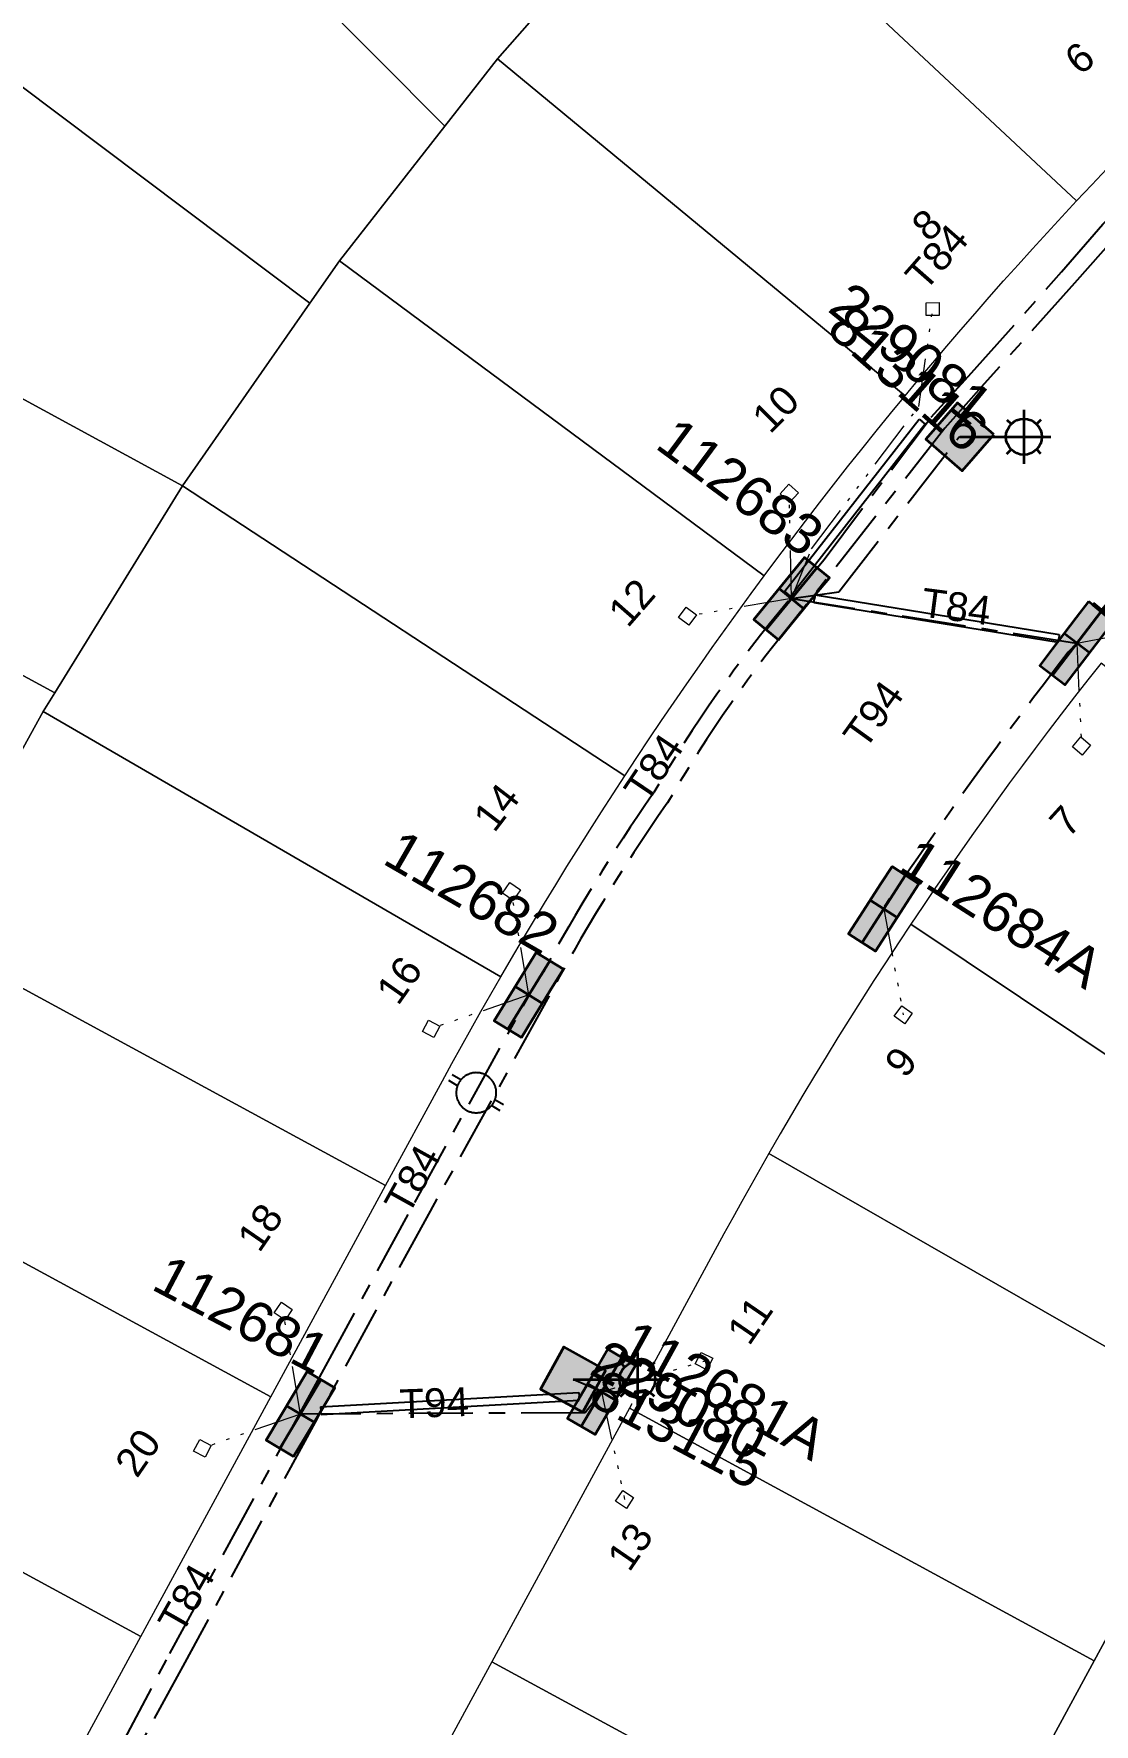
# Model space of a CAD drawing. Header units: metres. Extents: x 293418 to 294566, y 6233478 to 6234177.
# Drawn here: x 293603.9 to 293670.1, y 6233735.8 to 6233841.2 of the extents above; entities that cross this region are included whole.
import ezdxf
from ezdxf.enums import TextEntityAlignment as Align

# ---------------------------------------------------------------- set-up
doc = ezdxf.new("R2010")
doc.units = ezdxf.units.M
doc.linetypes.add('Cable Exist UG', pattern=[7, 4, -1, 1, -1])
doc.linetypes.add('PHANTOMX2', pattern=[6.6, 3, -0.75, 0.2, -0.75, 0.2, -0.75, 0.2, -0.75])
doc.layers.get('0').update_dxf_attribs({"color": 6})
for name, color, linetype, lineweight in [('_User_LV_Exist', 5, 'Continuous', 35), ('Cadastre Land Parcels_SP_EXT', 118, 'Continuous', 15), ('Mains_HV_EXT', 13, 'Continuous', 25), ('Mains_LV_EXT', 163, 'Continuous', 25), ('Mains_LV_SL_EXT', 135, 'Continuous', 25), ('Services_SP_EXT', 42, 'PHANTOMX2', 20)]:
    doc.layers.add(name, color=color, linetype=linetype, lineweight=lineweight)
for name, color, linetype in [('Duct_SP_EXT', 30, 'Continuous'), ('Equip_LV_EXT', 7, 'Continuous'), ('Equip_SP_SL_EXT', 7, 'Continuous'), ('SupportsUG_SP_LV_EXT', 7, 'Continuous'), ('SupportsUG_SP_LV_SL_EXT', 7, 'Continuous')]:
    doc.layers.add(name, color=color, linetype=linetype)
doc.layers.add('Features_HIDE', color=1, linetype='Continuous', plot=False)
doc.styles.add('COLUMN_LABEL', font='arial.ttf', dxfattribs={"height": 2})
doc.styles.add('iecARIAL', font='arial.ttf', dxfattribs={"height": 2})
doc.styles.add('POLE_LABEL', font='arial.ttf', dxfattribs={"height": 2})
doc.styles.add('SL_LABEL', font='arial.ttf', dxfattribs={"height": 2})
doc.styles.get("Standard").update_dxf_attribs({"font": 'arial.ttf'})

# ---------------------------------------------------------------- blocks, each defined once
blk = doc.blocks.new('SL_LANTERN_EXT')
at = {"flags": 9}
for tag, p in [('LRATECODE', (-7.4, 0)), ('LOUTREACHVOCAB', (-7.2, 0)), ('LOUTREACH', (-7, 0)), ('LANTNUMBER', (-6.6, 0)), ('LNEW', (-6.4, 0)), ('LMASTVOCAB', (-6.2, 0)), ('LMAST', (-6, 0)), ('LLAMPVOCAB', (-5.8, 0)), ('LLAMP', (-5.6, 0)), ('LEXIST', (-5.4, 0)), ('LCHARGE3PERCENT', (-5.2, 0)), ('LCHARGE3', (-5, 0)), ('LCHARGE2PERCENT', (-4.8, 0)), ('LCHARGE2', (-4.6, 0)), ('LCHARGE1PERCENT', (-4.4, 0)), ('LCHARGE1', (-4.2, 0)), ('LCATEGORY', (-4, 0)), ('LBRACKETVOCAB', (-3.8, 0)), ('LBRACKET', (-3.6, 0)), ('LKINGHEIGHT', (-3.4, 0)), ('CREPLACE', (-3.2, 0)), ('CREMOVE', (-3, 0)), ('CNUMBER', (-2.8, 0)), ('CNEW', (-2.6, 0)), ('CEXIST', (-2.4, 0)), ('USAGE', (-2.2, 0)), ('STATE', (-2, 0)), ('OWNED_BY', (-1.8, 0)), ('ORIENTATION', (-1.6, 0)), ('OPERATING_VOLTAGE', (-1.4, 0)), ('NO_PHASES', (-1.2, 0)), ('LANTERN_TYPE', (-1, 0)), ('LANTERN_PURPOSE', (-0.8, 0)), ('CONTROL_TYPE', (-0.6, 0)), ('CONSTRUCTED_VOLTAGE', (-0.4, 0))]:
    blk.add_attdef(tag, text='', height=0.001, rotation=270, dxfattribs=at).set_placement(p, align=Align.MIDDLE_LEFT)
at = {"style": 'SL_LABEL', "flags": 9}
blk.add_attdef('STREET_CODE', text='', height=0.001, rotation=270, dxfattribs=at).set_placement((0, 0), align=Align.MIDDLE_LEFT)
at = {"flags": 1}
blk.add_attdef('Z', (0, 0), '', height=0.001, rotation=270, dxfattribs=at)
at = {"width": 0.9}
blk.add_attdef('LNUMBER', text='', height=1, dxfattribs=at).set_placement((7, -1), align=Align.MIDDLE_LEFT)
at = {"flags": 9}
for tag, p in [('LREMOVE', (0, -7.6)), ('LREPLACE', (0, -7.8)), ('LTYPE', (0, -8)), ('LTYPEVOCAB', (0, -8.2)), ('LEGEND', (0, -8.4)), ('SUBURB', (0, -8.6)), ('STREETNAME', (0, -8.8)), ('LOCATION', (0, -9)), ('NOTES', (0, -9.2)), ('MAINTAINED_BY', (0, -9.86))]:
    blk.add_attdef(tag, text='', height=0.001, dxfattribs=at).set_placement(p, align=Align.MIDDLE_LEFT)
blk.add_attdef('OPERATED_BY', (0, -9.61), '', height=0.001, dxfattribs=at)
at = {"layer": 'Features_HIDE', "width": 0.9}
blk.add_attdef('ASSET_NUM', text='', height=1, dxfattribs=at).set_placement((7, 1), align=Align.MIDDLE_LEFT)
blk.add_wipeout([(5.69, 0), (5.06, -1.06), (4, -1.69), (2.94, -1.06), (2.31, 0), (2.94, 1.06), (4, 1.69), (5.06, 1.06)])
for p, q in [((2.94, 1.06), (3.2, 0.8)), ((4, 1.69), (4, 0)), ((5.06, 1.06), (4.8, 0.8)), ((0, 0), (4, 0)), ((2.94, -1.06), (3.2, -0.8)), ((4, 0), (5.69, 0)), ((4, 0), (4, -1.69)), ((5.06, -1.06), (4.8, -0.8))]:
    blk.add_line(p, q)
blk.add_circle((4, 0), 1.12)
blk = doc.blocks.new('CCP_EXT')
at = {"flags": 9}
for tag, p in [('STATE', (0, -1.8)), ('USAGE', (0, -1.2)), ('LEGEND', (0, -1.4)), ('LIFE_SUPPORT', (0, -1.6)), ('NOTES', (0, -2))]:
    blk.add_attdef(tag, text='', height=0.2, dxfattribs=at).set_placement(p, align=Align.MIDDLE_LEFT)
blk.add_wipeout([(0, 0.57), (0.57, 0), (0, -0.57), (-0.57, 0)])
blk.add_lwpolyline([(-0.57, 0), (0, 0.57), (0.57, 0), (0, -0.57), (-0.57, 0)])
at = {"flags": 1}
blk.add_attdef('Z', (0, 0), '', height=0.2, dxfattribs=at)
at = {"flags": 9}
for tag, p in [('CCP_TYPE', (0, 0)), ('CONSTRUCTED_VOLTAGE', (0, -0.2)), ('OPERATING_VOLTAGE', (0, -0.6)), ('ORIENTATION', (0, -0.8)), ('OWNED_BY', (0, -1)), ('NO_PHASES', (0, -0.4))]:
    blk.add_attdef(tag, text='', height=0.2, dxfattribs=at).set_placement(p, align=Align.MIDDLE_LEFT)
blk = doc.blocks.new('LV_UG_LINKS_OPEN_EXT')
at = {"layer": 'Equip_LV_EXT'}
for tag, height, flags, p in [('NO_PHASES', 0.167, 9, (3.17, -2)), ('OPERATING_VOLTAGE', 0.2, 9, (3, -2.6)), ('ORIENTATION', 0.2, 9, (3, -2.8)), ('STATE', 0.2, 9, (3, -3)), ('SWITCH_TYPE', 0.2, 9, (3, -3.2)), ('OWNED_BY', 0.2, 9, (3, -3.8)), ('OPERATED_BY', 0.2, 9, (3, -4)), ('USAGE', 0.2, 9, (3, -3.4)), ('NOTES', 0.2, 9, (3, -3.6)), ('MAINTAINED_BY', 0.2, 9, (3, -4.2)), ('TYPE', 0.2, 9, (3, -4.6)), ('Z', 0.2, 1, (3, -4.8)), ('NUMBER_OF_PHASES', 0.2, 9, (3, -4.4))]:
    blk.add_attdef(tag, text='', height=height, dxfattribs=dict(at, flags=flags)).set_placement(p, align=Align.MIDDLE_LEFT)
blk.add_wipeout([(4, 1.25), (3.97, 1.25), (3.94, 1.25), (3.91, 1.25), (3.88, 1.24), (3.85, 1.24), (3.82, 1.24), (3.79, 1.23), (3.76, 1.23), (3.73, 1.22), (3.7, 1.21), (3.67, 1.2), (3.64, 1.2), (3.61, 1.19), (3.58, 1.18), (3.55, 1.17), (3.52, 1.15), (3.49, 1.14), (3.47, 1.13), (3.44, 1.12), (3.41, 1.1), (3.38, 1.09), (3.36, 1.07), (3.33, 1.06), (3.31, 1.04), (3.28, 1.02), (3.26, 1), (3.23, 0.99), (3.21, 0.97), (3.18, 0.95), (3.16, 0.93), (3.14, 0.91), (3.12, 0.88), (3.09, 0.86), (3.07, 0.84), (3.05, 0.82), (3.03, 0.79), (3.01, 0.77), (3, 0.74), (2.98, 0.72), (2.96, 0.69), (2.94, 0.67), (2.93, 0.64), (2.91, 0.62), (2.9, 0.59), (2.88, 0.56), (2.87, 0.53), (2.86, 0.51), (2.85, 0.48), (2.83, 0.45), (2.82, 0.42), (2.81, 0.39), (2.8, 0.36), (2.8, 0.33), (2.79, 0.3), (2.78, 0.27), (2.77, 0.24), (2.77, 0.21), (2.76, 0.18), (2.76, 0.15), (2.76, 0.12), (2.75, 0.09), (2.75, 0.06), (2.75, 0.03), (2.75, 0), (2.75, -0.03), (2.75, -0.06), (2.75, -0.09), (2.76, -0.12), (2.76, -0.15), (2.76, -0.18), (2.77, -0.21), (2.77, -0.24), (2.78, -0.27), (2.79, -0.3), (2.8, -0.33), (2.8, -0.36), (2.81, -0.39), (2.82, -0.42), (2.83, -0.45), (2.85, -0.48), (2.86, -0.51), (2.87, -0.53), (2.88, -0.56), (2.9, -0.59), (2.91, -0.62), (2.93, -0.64), (2.94, -0.67), (2.96, -0.69), (2.98, -0.72), (3, -0.74), (3.01, -0.77), (3.03, -0.79), (3.05, -0.82), (3.07, -0.84), (3.09, -0.86), (3.12, -0.88), (3.14, -0.91), (3.16, -0.93), (3.18, -0.95), (3.21, -0.97), (3.23, -0.99), (3.26, -1), (3.28, -1.02), (3.31, -1.04), (3.33, -1.06), (3.36, -1.07), (3.38, -1.09), (3.41, -1.1), (3.44, -1.12), (3.47, -1.13), (3.49, -1.14), (3.52, -1.15), (3.55, -1.17), (3.58, -1.18), (3.61, -1.19), (3.64, -1.2), (3.67, -1.2), (3.7, -1.21), (3.73, -1.22), (3.76, -1.23), (3.79, -1.23), (3.82, -1.24), (3.85, -1.24), (3.88, -1.24), (3.91, -1.25), (3.94, -1.25), (3.97, -1.25), (4, -1.25), (4.03, -1.25), (4.06, -1.25), (4.09, -1.25), (4.12, -1.24), (4.15, -1.24), (4.18, -1.24), (4.21, -1.23), (4.24, -1.23), (4.27, -1.22), (4.3, -1.21), (4.33, -1.2), (4.36, -1.2), (4.39, -1.19), (4.42, -1.18), (4.45, -1.17), (4.48, -1.15), (4.51, -1.14), (4.53, -1.13), (4.56, -1.12), (4.59, -1.1), (4.62, -1.09), (4.64, -1.07), (4.67, -1.06), (4.69, -1.04), (4.72, -1.02), (4.74, -1), (4.77, -0.99), (4.79, -0.97), (4.82, -0.95), (4.84, -0.93), (4.86, -0.91), (4.88, -0.88), (4.91, -0.86), (4.93, -0.84), (4.95, -0.82), (4.97, -0.79), (4.99, -0.77), (5, -0.74), (5.02, -0.72), (5.04, -0.69), (5.06, -0.67), (5.07, -0.64), (5.09, -0.62), (5.1, -0.59), (5.12, -0.56), (5.13, -0.53), (5.14, -0.51), (5.15, -0.48), (5.17, -0.45), (5.18, -0.42), (5.19, -0.39), (5.2, -0.36), (5.2, -0.33), (5.21, -0.3), (5.22, -0.27), (5.23, -0.24), (5.23, -0.21), (5.24, -0.18), (5.24, -0.15), (5.24, -0.12), (5.25, -0.09), (5.25, -0.06), (5.25, -0.03), (5.25, 0), (5.25, 0.03), (5.25, 0.06), (5.25, 0.09), (5.24, 0.12), (5.24, 0.15), (5.24, 0.18), (5.23, 0.21), (5.23, 0.24), (5.22, 0.27), (5.21, 0.3), (5.2, 0.33), (5.2, 0.36), (5.19, 0.39), (5.18, 0.42), (5.17, 0.45), (5.15, 0.48), (5.14, 0.51), (5.13, 0.53), (5.12, 0.56), (5.1, 0.59), (5.09, 0.62), (5.07, 0.64), (5.06, 0.67), (5.04, 0.69), (5.02, 0.72), (5, 0.74), (4.99, 0.77), (4.97, 0.79), (4.95, 0.82), (4.93, 0.84), (4.91, 0.86), (4.88, 0.88), (4.86, 0.91), (4.84, 0.93), (4.82, 0.95), (4.79, 0.97), (4.77, 0.99), (4.74, 1), (4.72, 1.02), (4.69, 1.04), (4.67, 1.06), (4.64, 1.07), (4.62, 1.09), (4.59, 1.1), (4.56, 1.12), (4.53, 1.13), (4.51, 1.14), (4.48, 1.15), (4.45, 1.17), (4.42, 1.18), (4.39, 1.19), (4.36, 1.2), (4.33, 1.2), (4.3, 1.21), (4.27, 1.22), (4.24, 1.23), (4.21, 1.23), (4.18, 1.24), (4.15, 1.24), (4.12, 1.24), (4.09, 1.25), (4.06, 1.25), (4.03, 1.25)]).dxf.layer = 'Equip_LV_EXT'
for p, q in [((3.79, 1.86), (3.79, 1.23)), ((4.21, 1.86), (4.21, 1.23)), ((3.79, -1.23), (3.79, -1.86)), ((4.21, -1.23), (4.21, -1.86))]:
    blk.add_line(p, q, dxfattribs=at)
at = {"layer": 'Equip_LV_EXT', "flags": 128}
blk.add_lwpolyline([(4, 1.25), (3.97, 1.25), (3.94, 1.25), (3.91, 1.25), (3.88, 1.24), (3.85, 1.24), (3.82, 1.24), (3.79, 1.23), (3.76, 1.23), (3.73, 1.22), (3.7, 1.21), (3.67, 1.2), (3.64, 1.2), (3.61, 1.19), (3.58, 1.18), (3.55, 1.17), (3.52, 1.15), (3.49, 1.14), (3.47, 1.13), (3.44, 1.12), (3.41, 1.1), (3.38, 1.09), (3.36, 1.07), (3.33, 1.06), (3.31, 1.04), (3.28, 1.02), (3.26, 1), (3.23, 0.99), (3.21, 0.97), (3.18, 0.95), (3.16, 0.93), (3.14, 0.91), (3.12, 0.88), (3.09, 0.86), (3.07, 0.84), (3.05, 0.82), (3.03, 0.79), (3.01, 0.77), (3, 0.74), (2.98, 0.72), (2.96, 0.69), (2.94, 0.67), (2.93, 0.64), (2.91, 0.62), (2.9, 0.59), (2.88, 0.56), (2.87, 0.53), (2.86, 0.51), (2.85, 0.48), (2.83, 0.45), (2.82, 0.42), (2.81, 0.39), (2.8, 0.36), (2.8, 0.33), (2.79, 0.3), (2.78, 0.27), (2.77, 0.24), (2.77, 0.21), (2.76, 0.18), (2.76, 0.15), (2.76, 0.12), (2.75, 0.09), (2.75, 0.06), (2.75, 0.03), (2.75, 0), (2.75, -0.03), (2.75, -0.06), (2.75, -0.09), (2.76, -0.12), (2.76, -0.15), (2.76, -0.18), (2.77, -0.21), (2.77, -0.24), (2.78, -0.27), (2.79, -0.3), (2.8, -0.33), (2.8, -0.36), (2.81, -0.39), (2.82, -0.42), (2.83, -0.45), (2.85, -0.48), (2.86, -0.51), (2.87, -0.53), (2.88, -0.56), (2.9, -0.59), (2.91, -0.62), (2.93, -0.64), (2.94, -0.67), (2.96, -0.69), (2.98, -0.72), (3, -0.74), (3.01, -0.77), (3.03, -0.79), (3.05, -0.82), (3.07, -0.84), (3.09, -0.86), (3.12, -0.88), (3.14, -0.91), (3.16, -0.93), (3.18, -0.95), (3.21, -0.97), (3.23, -0.99), (3.26, -1), (3.28, -1.02), (3.31, -1.04), (3.33, -1.06), (3.36, -1.07), (3.38, -1.09), (3.41, -1.1), (3.44, -1.12), (3.47, -1.13), (3.49, -1.14), (3.52, -1.15), (3.55, -1.17), (3.58, -1.18), (3.61, -1.19), (3.64, -1.2), (3.67, -1.2), (3.7, -1.21), (3.73, -1.22), (3.76, -1.23), (3.79, -1.23), (3.82, -1.24), (3.85, -1.24), (3.88, -1.24), (3.91, -1.25), (3.94, -1.25), (3.97, -1.25), (4, -1.25), (4.03, -1.25), (4.06, -1.25), (4.09, -1.25), (4.12, -1.24), (4.15, -1.24), (4.18, -1.24), (4.21, -1.23), (4.24, -1.23), (4.27, -1.22), (4.3, -1.21), (4.33, -1.2), (4.36, -1.2), (4.39, -1.19), (4.42, -1.18), (4.45, -1.17), (4.48, -1.15), (4.51, -1.14), (4.53, -1.13), (4.56, -1.12), (4.59, -1.1), (4.62, -1.09), (4.64, -1.07), (4.67, -1.06), (4.69, -1.04), (4.72, -1.02), (4.74, -1), (4.77, -0.99), (4.79, -0.97), (4.82, -0.95), (4.84, -0.93), (4.86, -0.91), (4.88, -0.88), (4.91, -0.86), (4.93, -0.84), (4.95, -0.82), (4.97, -0.79), (4.99, -0.77), (5, -0.74), (5.02, -0.72), (5.04, -0.69), (5.06, -0.67), (5.07, -0.64), (5.09, -0.62), (5.1, -0.59), (5.12, -0.56), (5.13, -0.53), (5.14, -0.51), (5.15, -0.48), (5.17, -0.45), (5.18, -0.42), (5.19, -0.39), (5.2, -0.36), (5.2, -0.33), (5.21, -0.3), (5.22, -0.27), (5.23, -0.24), (5.23, -0.21), (5.24, -0.18), (5.24, -0.15), (5.24, -0.12), (5.25, -0.09), (5.25, -0.06), (5.25, -0.03), (5.25, 0), (5.25, 0.03), (5.25, 0.06), (5.25, 0.09), (5.24, 0.12), (5.24, 0.15), (5.24, 0.18), (5.23, 0.21), (5.23, 0.24), (5.22, 0.27), (5.21, 0.3), (5.2, 0.33), (5.2, 0.36), (5.19, 0.39), (5.18, 0.42), (5.17, 0.45), (5.15, 0.48), (5.14, 0.51), (5.13, 0.53), (5.12, 0.56), (5.1, 0.59), (5.09, 0.62), (5.07, 0.64), (5.06, 0.67), (5.04, 0.69), (5.02, 0.72), (5, 0.74), (4.99, 0.77), (4.97, 0.79), (4.95, 0.82), (4.93, 0.84), (4.91, 0.86), (4.88, 0.88), (4.86, 0.91), (4.84, 0.93), (4.82, 0.95), (4.79, 0.97), (4.77, 0.99), (4.74, 1), (4.72, 1.02), (4.69, 1.04), (4.67, 1.06), (4.64, 1.07), (4.62, 1.09), (4.59, 1.1), (4.56, 1.12), (4.53, 1.13), (4.51, 1.14), (4.48, 1.15), (4.45, 1.17), (4.42, 1.18), (4.39, 1.19), (4.36, 1.2), (4.33, 1.2), (4.3, 1.21), (4.27, 1.22), (4.24, 1.23), (4.21, 1.23), (4.18, 1.24), (4.15, 1.24), (4.12, 1.24), (4.09, 1.25), (4.06, 1.25), (4.03, 1.25)], close=True, dxfattribs=at)
at = {"layer": 'Equip_LV_EXT', "flags": 9}
for tag, p in [('ACTUAL_STATUS', (3.17, -1.67)), ('CONSTRUCTED_VOLTAGE', (3.17, -1.83))]:
    blk.add_attdef(tag, text='', height=0.167, dxfattribs=at).set_placement(p, align=Align.MIDDLE_LEFT)
blk = doc.blocks.new('PILLAR_EXT')
blk.add_hatch(color=256).paths.add_polyline_path([(-2.5, 1), (-2.5, -1), (2.5, -1), (2.5, 1)])
for p, q in [((-2.5, 0), (2.5, 0)), ((0, 1), (0, -1))]:
    blk.add_line(p, q)
at = {"ltscale": 10}
blk.add_line((2.5, 0), (-2.5, 0), dxfattribs=at)
blk.add_lwpolyline([(-2.5, -1), (-1.25, -1), (1.25, -1), (2.5, -1), (2.5, 1), (-2.5, 1)], close=True)
at = {"width": 0.9, "flags": 8}
blk.add_attdef('ASSET_NUM', text='', height=2, rotation=90, dxfattribs=at).set_placement((-2, 4), align=Align.MIDDLE_LEFT)
for tag, p, flags in [('OWNED_BY', (0, -0.2), 9), ('STATE', (0, -0.4), 9), ('SUPPORT_TYPE', (0, -0.6), 9), ('USAGE', (0, -0.8), 9), ('LEGEND', (0, -1), 9), ('LOCATION', (0, -1.2), 9), ('STREETNAME', (0, -1.8), 9), ('SUBURB', (0, -2), 1), ('NOTES', (0, -1.4), 9), ('PARENT', (0, -1.6), 9)]:
    blk.add_attdef(tag, p, '', height=0.2, dxfattribs=dict(flags=flags))
blk = doc.blocks.new('COLUMN_EXT')
blk.add_hatch(color=256).paths.add_polyline_path([(1.5, -1.5), (1.5, 1.5), (-1.5, 1.5), (-1.5, -1.5)])
blk.add_lwpolyline([(1.5, 1.5), (-1.5, 1.5), (-1.5, -1.5), (1.5, -1.5)], close=True)
at = {"flags": 1}
blk.add_attdef('Z', (-1.81, 2.35), '', height=0.2, rotation=180, dxfattribs=at)
at = {"flags": 9}
for tag, p in [('STREETNAME', (-1.81, 1.6)), ('LOCATION', (-1.81, 1.4)), ('SUBURB', (-1.81, 1.8)), ('LEGEND', (-1.81, 1.2)), ('USAGE', (-1.81, 1)), ('NOTES', (-1.81, 2)), ('COLUMN_TYPE', (-1.81, 0.4)), ('OWNED_BY', (-1.81, 0.6)), ('STATE', (-1.81, 0.8))]:
    blk.add_attdef(tag, text='', height=0.2, rotation=180, dxfattribs=at).set_placement(p, align=Align.MIDDLE_LEFT)
for tag, style, p in [('STRUCTURE_PLANT_NUMBER', 'POLE_LABEL', (-1.81, -0.03)), ('STREET_CODE', 'COLUMN_LABEL', (-1.81, 0.2))]:
    blk.add_attdef(tag, text='', height=0.2, rotation=180, dxfattribs=dict(at, style=style)).set_placement(p, align=Align.MIDDLE_LEFT)
at = {"style": 'COLUMN_LABEL', "width": 0.9, "flags": 8}
blk.add_attdef('ASSET_NUM', text='', height=2, rotation=270, dxfattribs=at).set_placement((2, -4), align=Align.MIDDLE_LEFT)

msp = doc.modelspace()

# ---------------------------------------------------------------- linework, layer by layer
at = {"layer": 'Cadastre Land Parcels_SP_EXT', "linetype": 'Continuous'}
for points in [[(293632.873, 6233839.675), (293637.636, 6233845.089), (293611.717, 6233871.149), (293603.975, 6233861.209), (293629.578, 6233835.466), (293632.873, 6233839.675)], [(293669.952, 6233831.811), (293670.902, 6233832.812), (293671.859, 6233833.808), (293672.819, 6233834.8), (293673.786, 6233835.786), (293674.757, 6233836.767), (293675.734, 6233837.743), (293679.753, 6233841.741), (293656.479, 6233865.142), (293647.722, 6233856.22), (293644.901, 6233853.348), (293669.006, 6233830.805), (293669.952, 6233831.811)], [(293623.004, 6233827.073), (293629.578, 6233835.466), (293603.975, 6233861.209), (293602.101, 6233858.803), (293601.208, 6233857.651), (293600.321, 6233856.494), (293599.439, 6233855.332), (293598.564, 6233854.167), (293597.694, 6233852.997), (293596.831, 6233851.823), (293595.972, 6233850.644), (293595.119, 6233849.462), (293594.273, 6233848.275), (293593.433, 6233847.084), (293592.598, 6233845.888), (293621.152, 6233824.421), (293623.004, 6233827.073)], [(293659.167, 6233819.676), (293660.035, 6233820.711), (293660.909, 6233821.74), (293661.788, 6233822.765), (293662.672, 6233823.786), (293663.561, 6233824.803), (293664.456, 6233825.814), (293665.356, 6233826.822), (293666.261, 6233827.824), (293667.171, 6233828.823), (293668.086, 6233829.817), (293669.006, 6233830.805), (293644.901, 6233853.348), (293637.636, 6233845.089), (293632.873, 6233839.675), (293658.303, 6233818.637), (293659.167, 6233819.676)], [(293621.152, 6233824.421), (293592.598, 6233845.888), (293591.764, 6233844.68), (293590.936, 6233843.467), (293590.113, 6233842.251), (293589.298, 6233841.03), (293588.488, 6233839.805), (293587.684, 6233838.577), (293586.886, 6233837.344), (293586.095, 6233836.107), (293585.31, 6233834.867), (293584.53, 6233833.622), (293583.758, 6233832.373), (293582.991, 6233831.121), (293582.231, 6233829.865), (293613.213, 6233813.04), (293621.152, 6233824.421)], [(293650.371, 6233808.566), (293651.228, 6233809.703), (293652.091, 6233810.836), (293652.96, 6233811.965), (293653.835, 6233813.09), (293654.717, 6233814.209), (293655.605, 6233815.322), (293656.498, 6233816.432), (293657.398, 6233817.537), (293658.303, 6233818.637), (293632.873, 6233839.675), (293629.578, 6233835.466), (293623.004, 6233827.073), (293649.519, 6233807.423), (293650.371, 6233808.566)], [(293613.213, 6233813.04), (293582.231, 6233829.865), (293581.496, 6233828.636), (293580.767, 6233827.404), (293580.044, 6233826.168), (293579.326, 6233824.928), (293578.616, 6233823.685), (293577.911, 6233822.439), (293577.212, 6233821.188), (293576.519, 6233819.935), (293575.833, 6233818.678), (293574.739, 6233816.665), (293605.23, 6233800.108), (293613.213, 6233813.04)], [(293641.569, 6233796.091), (293642.338, 6233797.243), (293643.112, 6233798.39), (293643.892, 6233799.534), (293644.678, 6233800.674), (293645.47, 6233801.809), (293646.269, 6233802.94), (293647.072, 6233804.067), (293647.882, 6233805.19), (293648.698, 6233806.309), (293649.519, 6233807.423), (293623.004, 6233827.073), (293621.152, 6233824.421), (293613.213, 6233813.04), (293640.807, 6233794.935), (293641.569, 6233796.091)], [(293604.515, 6233798.951), (293605.23, 6233800.108), (293574.739, 6233816.665), (293568.774, 6233805.679), (293599.126, 6233789.198), (293604.515, 6233798.951)], [(293633.742, 6233783.553), (293634.422, 6233784.708), (293635.109, 6233785.857), (293635.801, 6233787.005), (293636.499, 6233788.149), (293637.203, 6233789.288), (293637.912, 6233790.426), (293638.628, 6233791.558), (293639.349, 6233792.687), (293640.075, 6233793.813), (293640.807, 6233794.935), (293613.213, 6233813.04), (293605.23, 6233800.108), (293604.515, 6233798.951), (293633.066, 6233782.395), (293633.742, 6233783.553)], [(293692.304, 6233775.849), (293696.395, 6233781.462), (293670.541, 6233801.976), (293669.707, 6233800.92), (293668.88, 6233799.86), (293668.058, 6233798.795), (293667.243, 6233797.727), (293666.433, 6233796.653), (293665.63, 6233795.575), (293664.832, 6233794.494), (293664.04, 6233793.407), (293663.253, 6233792.316), (293662.474, 6233791.22), (293661.699, 6233790.121), (293660.932, 6233789.017), (293660.17, 6233787.909), (293659.415, 6233786.797), (293658.665, 6233785.68), (293686.108, 6233767.347), (293692.304, 6233775.849)], [(293629.424, 6233775.906), (293630.019, 6233776.995), (293630.618, 6233778.081), (293631.223, 6233779.164), (293631.832, 6233780.244), (293632.447, 6233781.321), (293633.066, 6233782.395), (293604.515, 6233798.951), (293599.126, 6233789.198), (293596.875, 6233785.126), (293625.877, 6233769.375), (293629.424, 6233775.906)], [(293625.877, 6233769.375), (293596.875, 6233785.126), (293591.936, 6233776.029), (293589.716, 6233771.941), (293618.718, 6233756.192), (293625.877, 6233769.375)], [(293680.713, 6233758.719), (293686.108, 6233767.347), (293658.665, 6233785.68), (293657.89, 6233784.513), (293657.121, 6233783.341), (293656.359, 6233782.165), (293655.604, 6233780.983), (293654.856, 6233779.798), (293654.114, 6233778.609), (293653.379, 6233777.416), (293652.652, 6233776.218), (293651.93, 6233775.017), (293651.216, 6233773.811), (293650.508, 6233772.6), (293649.808, 6233771.387), (293678.385, 6233754.995), (293680.713, 6233758.719)], [(293618.718, 6233756.192), (293589.716, 6233771.941), (293585.97, 6233765.043), (293581.603, 6233757), (293610.606, 6233741.252), (293618.718, 6233756.192)], [(293673.68, 6233746.329), (293678.385, 6233754.995), (293649.808, 6233771.387), (293649.237, 6233770.386), (293648.672, 6233769.384), (293648.111, 6233768.379), (293647.554, 6233767.371), (293647.003, 6233766.36), (293641.098, 6233755.488), (293670.1, 6233739.739), (293673.68, 6233746.329)], [(293610.606, 6233741.252), (293581.603, 6233757), (293578.812, 6233751.861), (293573.728, 6233742.498), (293602.731, 6233726.75), (293610.606, 6233741.252)], [(293666.52, 6233733.145), (293670.1, 6233739.739), (293641.098, 6233755.488), (293632.507, 6233739.667), (293661.51, 6233723.918), (293666.52, 6233733.145)], [(293702.682, 6233730.581), (293673.68, 6233746.329), (293670.1, 6233739.739), (293666.52, 6233733.145), (293695.524, 6233717.396), (293702.682, 6233730.581)], [(293657.93, 6233717.325), (293661.51, 6233723.918), (293632.507, 6233739.667), (293624.871, 6233725.604), (293653.875, 6233709.856), (293657.93, 6233717.325)]]:
    msp.add_lwpolyline(points, close=True, dxfattribs=at)
at = {"layer": 'Duct_SP_EXT'}
for p, q in [((293659.186, 6233817.19), (293659.375, 6233817.042)), ((293659.564, 6233816.894), (293659.375, 6233817.042)), ((293650.775, 6233806.441), (293650.964, 6233806.293)), ((293651.153, 6233806.145), (293650.964, 6233806.293)), ((293652.612, 6233805.748), (293652.651, 6233805.985)), ((293652.689, 6233806.222), (293652.651, 6233805.985)), ((293652.689, 6233806.222), (293667.933, 6233803.748)), ((293652.612, 6233805.748), (293667.856, 6233803.274)), ((293667.856, 6233803.274), (293667.895, 6233803.511)), ((293667.933, 6233803.748), (293667.895, 6233803.511)), ((293621.826, 6233755.569), (293637.944, 6233756.467)), ((293637.944, 6233756.467), (293637.957, 6233756.227)), ((293621.826, 6233755.569), (293621.839, 6233755.329)), ((293621.852, 6233755.09), (293637.971, 6233755.988)), ((293637.971, 6233755.988), (293637.957, 6233756.227)), ((293621.852, 6233755.09), (293621.839, 6233755.329))]:
    msp.add_line(p, q, dxfattribs=at)
at = {"layer": 'Mains_LV_EXT', "linetype": 'Cable Exist UG'}
for points in [[(293651.218, 6233805.996), (293669.024, 6233803.211)], [(293639.361, 6233756.503), (293638.334, 6233755.207), (293620.561, 6233755.126)]]:
    msp.add_lwpolyline(points, dxfattribs=at)
at = {"layer": 'Mains_LV_SL_EXT', "linetype": 'Cable Exist UG'}
msp.add_lwpolyline([(293639.361, 6233756.503), (293637.597, 6233757.275)], dxfattribs=at)
at = {"layer": 'Services_SP_EXT'}
msp.add_lwpolyline([(293669.024, 6233803.211), (293675.721, 6233804.475)], dxfattribs=at)

# ---------------------------------------------------------------- block references
at = {"layer": '_User_LV_Exist'}
ref = msp.add_blockref('PILLAR_EXT', (293669.024, 6233803.211), dxfattribs=dict(at, rotation=232.6355013221991))
ref.add_attrib('ASSET_NUM', '112684', dxfattribs={"layer": '0', "height": 2.5, "rotation": 320.02845, "style": 'iecARIAL'}).set_placement((293670.524, 6233806.711), align=Align.MIDDLE_LEFT)
ref = msp.add_blockref('PILLAR_EXT', (293656.975, 6233786.645), dxfattribs=dict(at, rotation=237.0883197424821))
ref.add_attrib('ASSET_NUM', '112684A', dxfattribs={"layer": '0', "height": 2.5, "rotation": 327.38848, "style": 'iecARIAL'}).set_placement((293658.475, 6233790.145), align=Align.MIDDLE_LEFT)
at = {"layer": 'SupportsUG_SP_LV_EXT'}
ref = msp.add_blockref('PILLAR_EXT', (293669.024, 6233803.211), dxfattribs=dict(at, rotation=232.6355013221991))
ref.add_attrib('ASSET_NUM', '112684', dxfattribs={"layer": '0', "height": 2.5, "rotation": 320.02845, "style": 'iecARIAL'}).set_placement((293670.524, 6233806.711), align=Align.MIDDLE_LEFT)
ref = msp.add_blockref('PILLAR_EXT', (293656.975, 6233786.645), dxfattribs=dict(at, rotation=237.0883197424821))
ref.add_attrib('ASSET_NUM', '112684A', dxfattribs={"layer": '0', "height": 2.5, "rotation": 327.38848, "style": 'iecARIAL'}).set_placement((293658.475, 6233790.145), align=Align.MIDDLE_LEFT)

# ---------------------------------------------------------------- texts
at = {"layer": 'Features_HIDE'}
for s, rotation, p in [('6', 39.18103, (293669.219, 6233838.583)), ('8', 42.27369, (293659.757, 6233828.179)), ('10', 45.36263, (293649.882, 6233816.209)), ('12', 48.81407, (293640.993, 6233804.112)), ('14', 52.51015, (293632.663, 6233791.328)), ('7', 47.72631, (293668.495, 6233790.995)), ('16', 54.73273, (293626.656, 6233780.541)), ('9', 51.7417, (293658.313, 6233775.995)), ('18', 55.45163, (293617.997, 6233765.126)), ('11', 55.59734, (293648.571, 6233759.317)), ('20', 55.45163, (293610.363, 6233751.063)), ('13', 55.59734, (293641.091, 6233745.204))]:
    msp.add_text(s, height=1.8, rotation=rotation, dxfattribs=at).set_placement(p)
at = {"layer": 'Mains_LV_EXT'}
for s, rotation, p in [('T84', 48.71898, (293659.533, 6233825.084)), ('T84', 352.57016, (293659.238, 6233804.888)), ('T94', 54.20418, (293655.792, 6233796.486)), ('T84', 55.979, (293642.147, 6233793.15)), ('T84', 60.99136, (293627.295, 6233767.439)), ('T94', 1.94717, (293626.777, 6233754.861)), ('T84', 60.35864, (293613.157, 6233741.306))]:
    msp.add_text(s, height=1.8, rotation=rotation, dxfattribs=at).set_placement(p)

# ---------------------------------------------------------------- next in the draw order: block references
at = {"layer": 'Equip_LV_EXT', "rotation": 239.6919382095544}
msp.add_blockref('LV_UG_LINKS_OPEN_EXT', (293633.557, 6233778.625), dxfattribs=at)
at = {"layer": 'Services_SP_EXT'}
for p, rotation in [((293660.027, 6233824.057), 45.86103766055686), ((293651.074, 6233812.567), 272.5196213296848), ((293644.721, 6233804.896), 8.51962140315907), ((293669.316, 6233796.797), 94.63550155304351), ((293633.734, 6233787.715), 280.4412125786458), ((293658.195, 6233780.034), 99.08831967303524), ((293628.724, 6233779.161), 16.44121278377505), ((293619.495, 6233761.541), 281.0428868114079), ((293645.755, 6233758.432), 197.6575563938044), ((293614.444, 6233752.987), 17.04288658269972), ((293640.797, 6233749.801), 101.6575565619713)]:
    msp.add_blockref('CCP_EXT', p, dxfattribs=dict(at, rotation=rotation))

# ---------------------------------------------------------------- next in the draw order: linework, layer by layer
at = {"layer": 'Duct_SP_EXT'}
for p, q in [((293650.775, 6233806.441), (293659.186, 6233817.19)), ((293651.153, 6233806.145), (293659.564, 6233816.894))]:
    msp.add_line(p, q, dxfattribs=at)
at = {"layer": 'Mains_HV_EXT', "linetype": 'Cable Exist UG'}
msp.add_lwpolyline([(293671.481, 6233828.604), (293668.874, 6233825.681), (293663.25, 6233819.391), (293660.796, 6233816.635), (293651.847, 6233805.233), (293651.807, 6233805.184), (293651.807, 6233805.184, 0.0408218), (293643.535, 6233793.357), (293643.535, 6233793.357), (293643.468, 6233793.247), (293643.394, 6233793.143), (293643.394, 6233793.143, 0.0309404), (293635.892, 6233780.838), (293635.892, 6233780.838), (293635.868, 6233780.796), (293628.654, 6233767.775), (293621.479, 6233754.623), (293613.36, 6233739.637), (293605.48, 6233725.175)], format="xyb", dxfattribs=at)
at = {"layer": 'Mains_LV_EXT', "linetype": 'Cable Exist UG'}
for points in [[(293651.218, 6233805.996), (293653.246, 6233808.443), (293653.246, 6233808.443), (293659.942, 6233817.314), (293662.454, 6233820.07), (293668.075, 6233826.373), (293670.654, 6233829.344), (293681.366, 6233840.3)], [(293620.519, 6233755.157), (293622.023, 6233757.914), (293622.023, 6233757.914), (293627.702, 6233768.326), (293634.883, 6233781.325)], [(293604.384, 6233725.763), (293606.147, 6233728.279), (293606.147, 6233728.279), (293612.413, 6233740.194), (293620.519, 6233755.157)]]:
    msp.add_lwpolyline(points, dxfattribs=at)
for points in [[(293634.815, 6233781.269), (293635.728, 6233782.707), (293635.728, 6233782.707, -0.0275886), (293642.52, 6233793.747), (293642.52, 6233793.747), (293642.57, 6233793.817), (293642.614, 6233793.891), (293642.614, 6233793.891, -0.0408397), (293650.999, 6233805.845)], [(293669.024, 6233803.211), (293668.488, 6233802.65), (293668.488, 6233802.65, 0.0161069), (293657.023, 6233786.796)]]:
    msp.add_lwpolyline(points, format="xyb", dxfattribs=at)
at = {"layer": 'Mains_LV_SL_EXT', "linetype": 'Cable Exist UG'}
msp.add_lwpolyline([(293651.218, 6233805.996), (293654.173, 6233806.418), (293654.173, 6233806.418), (293661.671, 6233816.065), (293661.721, 6233816.092)], dxfattribs=at)
at = {"layer": 'Services_SP_EXT'}
for points in [[(293651.218, 6233805.996), (293652.47, 6233809.107), (293652.47, 6233809.107), (293659.165, 6233817.975), (293660.027, 6233824.056)], [(293651.218, 6233805.996), (293651.074, 6233812.567)], [(293651.218, 6233805.996), (293644.721, 6233804.896)], [(293669.024, 6233803.211), (293669.316, 6233796.797)], [(293634.815, 6233781.269), (293633.734, 6233787.715)], [(293656.975, 6233786.645), (293658.195, 6233780.034)], [(293634.815, 6233781.269), (293628.724, 6233779.161)], [(293620.561, 6233755.126), (293619.495, 6233761.541)], [(293639.361, 6233756.503), (293645.755, 6233758.432)], [(293639.361, 6233756.503), (293640.797, 6233749.801)], [(293620.561, 6233755.126), (293614.444, 6233752.987)]]:
    msp.add_lwpolyline(points, dxfattribs=at)

# ---------------------------------------------------------------- next in the draw order: block references
at = {"layer": '_User_LV_Exist'}
ref = msp.add_blockref('PILLAR_EXT', (293634.815, 6233781.269), dxfattribs=dict(at, rotation=58.44121264111455))
ref.add_attrib('ASSET_NUM', '112682', dxfattribs={"layer": '0', "height": 2.5, "rotation": 329.99115, "style": 'iecARIAL'}).set_placement((293636.315, 6233784.769), align=Align.MIDDLE_RIGHT)
ref = msp.add_blockref('PILLAR_EXT', (293620.561, 6233755.126), dxfattribs=dict(at, rotation=59.04288703928959))
ref.add_attrib('ASSET_NUM', '112681', dxfattribs={"layer": '0', "height": 2.5, "rotation": 332.21916, "style": 'iecARIAL'}).set_placement((293622.061, 6233758.626), align=Align.MIDDLE_RIGHT)
at = {"layer": 'SupportsUG_SP_LV_EXT'}
ref = msp.add_blockref('PILLAR_EXT', (293651.218, 6233805.996), dxfattribs=dict(at, rotation=50.51962122021305))
ref.add_attrib('ASSET_NUM', '112683', dxfattribs={"layer": '0', "height": 2.5, "rotation": 323.38969, "style": 'iecARIAL'}).set_placement((293652.718, 6233809.496), align=Align.MIDDLE_RIGHT)
ref = msp.add_blockref('PILLAR_EXT', (293634.815, 6233781.269), dxfattribs=dict(at, rotation=58.44121264111455))
ref.add_attrib('ASSET_NUM', '112682', dxfattribs={"layer": '0', "height": 2.5, "rotation": 329.99115, "style": 'iecARIAL'}).set_placement((293636.315, 6233784.769), align=Align.MIDDLE_RIGHT)
ref = msp.add_blockref('PILLAR_EXT', (293620.561, 6233755.126), dxfattribs=dict(at, rotation=59.04288703928959))
ref.add_attrib('ASSET_NUM', '112681', dxfattribs={"layer": '0', "height": 2.5, "rotation": 332.21916, "style": 'iecARIAL'}).set_placement((293622.061, 6233758.626), align=Align.MIDDLE_RIGHT)
ref = msp.add_blockref('PILLAR_EXT', (293639.361, 6233756.503), dxfattribs=dict(at, rotation=239.6575568809796))
ref.add_attrib('ASSET_NUM', '112681A', dxfattribs={"layer": '0', "height": 2.5, "rotation": 331.0888, "style": 'iecARIAL'}).set_placement((293640.861, 6233760.003), align=Align.MIDDLE_LEFT)

# ---------------------------------------------------------------- next in the draw order: block references
at = {"layer": 'Equip_SP_SL_EXT'}
ref = msp.add_blockref('SL_LANTERN_EXT', (293661.721, 6233816.092), dxfattribs=at)
ref.add_attrib('ASSET_NUM', '229081', dxfattribs={"layer": '0', "height": 2.5, "rotation": 320.85347, "style": 'iecARIAL'}).set_placement((293663.221, 6233817.592), align=Align.MIDDLE_RIGHT)
ref = msp.add_blockref('SL_LANTERN_EXT', (293637.597, 6233757.275), dxfattribs=at)
ref.add_attrib('ASSET_NUM', '229080', dxfattribs={"layer": '0', "height": 2.5, "rotation": 331.64504, "style": 'iecARIAL'}).set_placement((293639.097, 6233758.775), align=Align.MIDDLE_LEFT)

# ---------------------------------------------------------------- next in the draw order: block references
at = {"layer": 'SupportsUG_SP_LV_SL_EXT'}
ref = msp.add_blockref('COLUMN_EXT', (293661.721, 6233816.092), dxfattribs=dict(at, rotation=319.0308209499482))
ref.add_attrib('ASSET_NUM', '813116', dxfattribs={"layer": '0', "height": 2.5, "rotation": 318.78839, "style": 'COLUMN_LABEL'}).set_placement((293663.721, 6233816.842), align=Align.TOP_RIGHT)
ref = msp.add_blockref('COLUMN_EXT', (293637.597, 6233757.275), dxfattribs=dict(at, rotation=331.1328408098188))
ref.add_attrib('ASSET_NUM', '813115', dxfattribs={"layer": '0', "height": 2.5, "rotation": 332.00285, "style": 'COLUMN_LABEL'}).set_placement((293639.597, 6233758.025), align=Align.TOP_LEFT)

# ---------------------------------------------------------------- next in the draw order: block references
at = {"layer": '_User_LV_Exist'}
ref = msp.add_blockref('SL_LANTERN_EXT', (293661.721, 6233816.092), dxfattribs=at)
ref.add_attrib('ASSET_NUM', '229081', dxfattribs={"layer": '0', "height": 2.5, "rotation": 320.85347, "style": 'iecARIAL'}).set_placement((293663.221, 6233817.592), align=Align.MIDDLE_RIGHT)
ref = msp.add_blockref('SL_LANTERN_EXT', (293637.597, 6233757.275), dxfattribs=at)
ref.add_attrib('ASSET_NUM', '229080', dxfattribs={"layer": '0', "height": 2.5, "rotation": 331.64504, "style": 'iecARIAL'}).set_placement((293639.097, 6233758.775), align=Align.MIDDLE_LEFT)

# ---------------------------------------------------------------- next in the draw order: block references
ref = msp.add_blockref('COLUMN_EXT', (293661.721, 6233816.092), dxfattribs=dict(at, rotation=319.0308209499482))
ref.add_attrib('ASSET_NUM', '813116', dxfattribs={"layer": '0', "height": 2.5, "rotation": 318.78839, "style": 'COLUMN_LABEL'}).set_placement((293663.721, 6233816.842), align=Align.TOP_RIGHT)
ref = msp.add_blockref('PILLAR_EXT', (293651.218, 6233805.996), dxfattribs=dict(at, rotation=50.51962122021305))
ref.add_attrib('ASSET_NUM', '112683', dxfattribs={"layer": '0', "height": 2.5, "rotation": 323.38969, "style": 'iecARIAL'}).set_placement((293652.718, 6233809.496), align=Align.MIDDLE_RIGHT)
ref = msp.add_blockref('PILLAR_EXT', (293639.361, 6233756.503), dxfattribs=dict(at, rotation=239.6575568809796))
ref.add_attrib('ASSET_NUM', '112681A', dxfattribs={"layer": '0', "height": 2.5, "rotation": 331.0888, "style": 'iecARIAL'}).set_placement((293640.861, 6233760.003), align=Align.MIDDLE_LEFT)
ref = msp.add_blockref('COLUMN_EXT', (293637.597, 6233757.275), dxfattribs=dict(at, rotation=331.1328408098188))
ref.add_attrib('ASSET_NUM', '813115', dxfattribs={"layer": '0', "height": 2.5, "rotation": 332.00285, "style": 'COLUMN_LABEL'}).set_placement((293639.597, 6233758.025), align=Align.TOP_LEFT)

doc.saveas('drawing.dxf')
